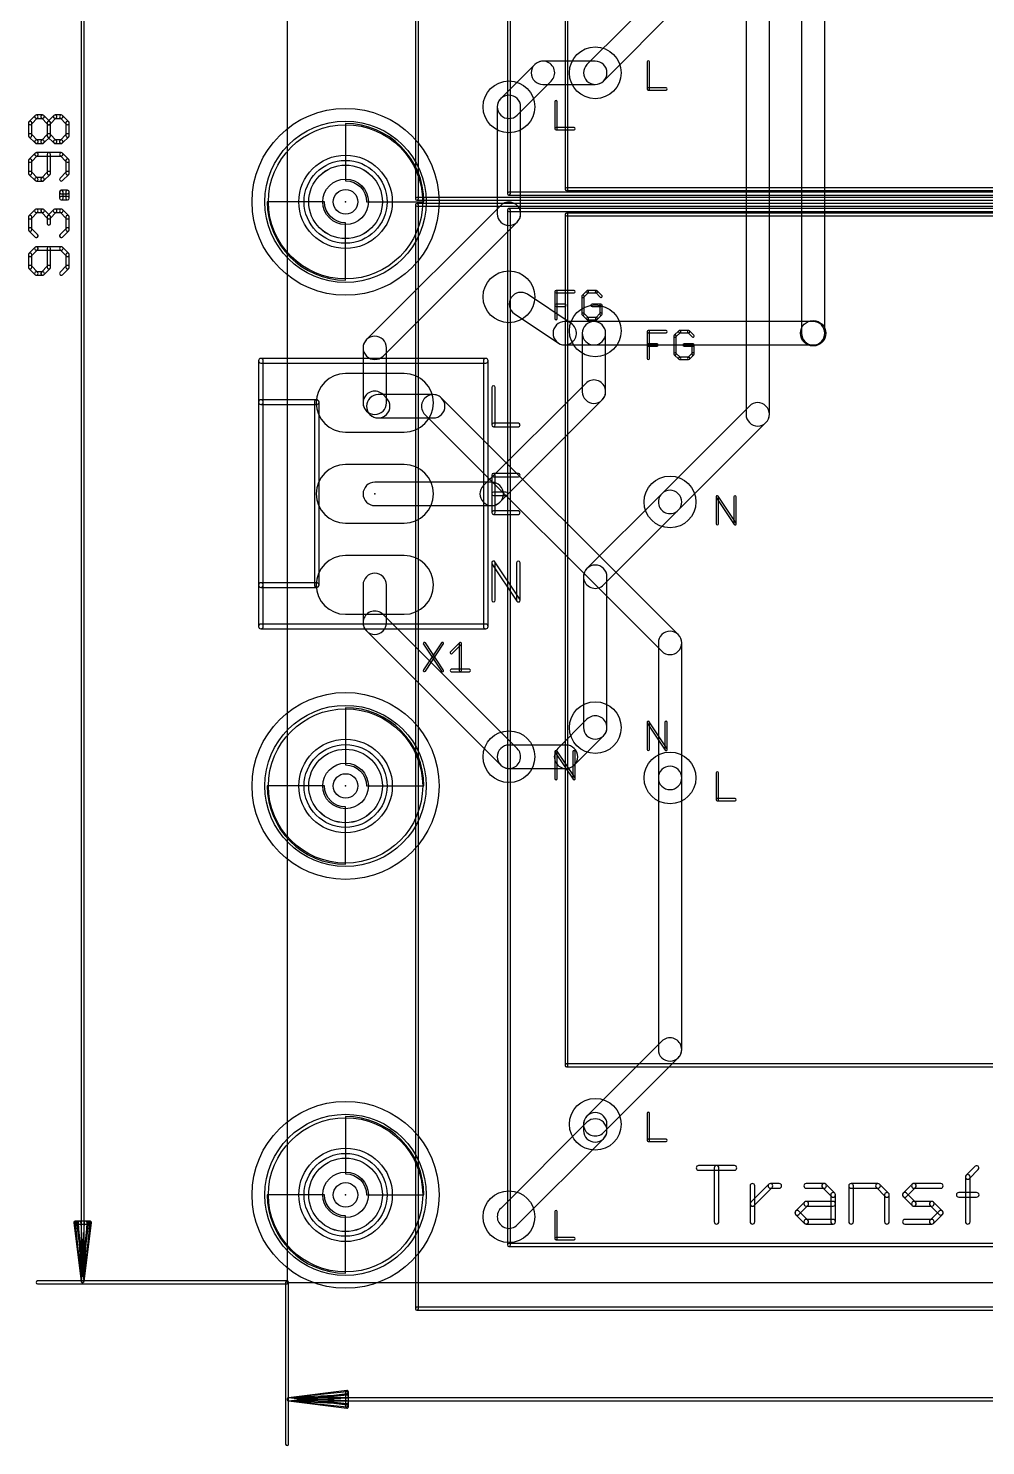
# Model space of a CAD drawing. Extents: x -11 to 85, y -7 to 98.
# Drawn here: x -11.2 to 30.4, y -7.1 to 54.5 of the extents above; entities that cross this region are included whole.
import ezdxf

# ---------------------------------------------------------------- set-up
doc = ezdxf.new("R2010")
doc.units = 0
for name, color, linetype in [('1', 14, 'CONTINUOUS'), ('16', 174, 'CONTINUOUS'), ('17', 94, 'CONTINUOUS'), ('18', 94, 'CONTINUOUS'), ('20', 178, 'CONTINUOUS'), ('21', 251, 'CONTINUOUS'), ('23', 178, 'CONTINUOUS'), ('25', 251, 'CONTINUOUS'), ('39', 14, 'CONTINUOUS'), ('40', 174, 'CONTINUOUS'), ('41', 14, 'CONTINUOUS'), ('42', 174, 'CONTINUOUS'), ('43', 94, 'CONTINUOUS'), ('47', 251, 'CONTINUOUS'), ('51', 251, 'CONTINUOUS')]:
    doc.layers.add(name, color=color, linetype=linetype)

# ---------------------------------------------------------------- blocks, each defined once
blk = doc.blocks.new('ROUNDP')
blk.add_circle((0, 0), 0.5)
blk = doc.blocks.new('LONGP100')
blk.add_lwpolyline([(-0.5, -0.5), (0.5, -0.5, 1), (0.5, 0.5), (-0.5, 0.5, 1)], format="xyb", close=True)
blk = doc.blocks.new('ROUNDV')
blk.add_circle((0, 0), 0.5)

msp = doc.modelspace()

# ---------------------------------------------------------------- linework, layer by layer
at = {"layer": '1'}
for points in [[(22.86, 41.783), (13.335, 41.783, 1), (13.335, 40.767), (22.86, 40.767, 1)], [(12.827, 41.275), (12.827, 38.735, 1), (13.843, 38.735), (13.843, 41.275, 1)], [(12.9758, 39.0942), (8.5308, 34.6492, 1), (9.2492, 33.9308), (13.6942, 38.3758, 1)], [(8.89, 34.798), (3.81, 34.798, 1), (3.81, 33.782), (8.89, 33.782, 1)], [(13.7492, 30.3308), (16.9992, 33.5808, 1), (16.2808, 34.2992), (13.0308, 31.0492, 1)], [(13.898, 24.13), (13.898, 30.69, 1), (12.882, 30.69), (12.882, 24.13, 1)]]:
    msp.add_lwpolyline(points, format="xyb", close=True, dxfattribs=at)
at = {"layer": '16'}
for points in [[(22.352, 77.47), (22.352, 41.275, 1), (23.368, 41.275), (23.368, 77.47, 1)], [(19.942, 68.23), (19.942, 37.75, 1), (20.958, 37.75), (20.958, 68.23, 1)], [(16.2808, 56.2092), (13.0308, 52.9592, 1), (13.7492, 52.2408), (16.9992, 55.4908, 1)], [(10.7608, 52.9592), (9.2808, 51.4792, 1), (9.9992, 50.7608), (11.4792, 52.2408, 1)], [(13.39, 53.108), (11.12, 53.108, 1), (11.12, 52.092), (13.39, 52.092, 1)], [(9.132, 51.12), (9.132, 46.47, 1), (10.148, 46.47), (10.148, 51.12, 1)], [(9.2808, 46.8292), (3.4508, 40.9992, 1), (4.1692, 40.2808), (9.9992, 46.1108, 1)], [(12.3468, 41.6977), (10.4418, 42.9677, 1), (9.8782, 42.1223), (11.7832, 40.8523, 1)], [(13.335, 41.783), (12.065, 41.783, 1), (12.065, 40.767), (13.335, 40.767, 1)], [(3.302, 40.64), (3.302, 38.25, 1), (4.318, 38.25), (4.318, 40.64, 1)], [(4.3192, 38.4592), (4.1692, 38.6092, 1), (3.4508, 37.8908), (3.6008, 37.7408, 1)], [(6.35, 38.608), (3.96, 38.608, 1), (3.96, 37.592), (6.35, 37.592, 1)], [(16.9992, 28.1692), (6.7092, 38.4592, 1), (5.9908, 37.7408), (16.2808, 27.4508, 1)], [(20.0908, 38.1092), (16.2808, 34.2992, 1), (16.9992, 33.5808), (20.8092, 37.3908, 1)], [(3.302, 30.33), (3.302, 28.69, 1), (4.318, 28.69), (4.318, 30.33, 1)], [(3.4508, 28.3308), (9.2808, 22.5008, 1), (9.9992, 23.2192), (4.1692, 29.0492, 1)], [(17.148, 21.94), (17.148, 27.81, 1), (16.132, 27.81), (16.132, 21.94, 1)], [(12.4792, 22.5008), (13.7492, 23.7708, 1), (13.0308, 24.4892), (11.7608, 23.2192, 1)], [(9.64, 22.352), (12.12, 22.352, 1), (12.12, 23.368), (9.64, 23.368, 1)], [(16.132, 21.94), (16.132, 10.13, 1), (17.148, 10.13), (17.148, 21.94, 1)], [(16.2808, 10.4892), (13.0308, 7.2392, 1), (13.7492, 6.5208), (16.9992, 9.7708, 1)], [(13.0308, 6.9692), (9.2808, 3.2192, 1), (9.9992, 2.5008), (13.7492, 6.2508, 1)], [(12.882, 6.88), (12.882, 6.61, 1), (13.898, 6.61), (13.898, 6.88, 1)]]:
    msp.add_lwpolyline(points, format="xyb", close=True, dxfattribs=at)
at = {"layer": '20'}
for p, q in [((0, 93.65), (0, 0)), ((0, 0), (82.53, 0))]:
    msp.add_line(p, q, dxfattribs=at)
for centre in [(2.54, 46.99), (2.54, 21.59), (2.54, 3.81)]:
    msp.add_circle(centre, 1.6, dxfattribs=at)
at = {"layer": '21'}
for points in [[(5.7035, 47.12), (5.7035, 95.12, 1), (5.5765, 95.12), (5.5765, 47.12, 1)], [(9.5765, 92.35), (9.5765, 47.35, 1), (9.7035, 47.35), (9.7035, 92.35, 1)], [(12.2035, 47.54), (12.2035, 84.54, 1), (12.0765, 84.54), (12.0765, 47.54, 1)], [(15.64, 53.0702), (15.64, 51.9008, 1), (15.7416, 51.9008), (15.7416, 53.0702, 1)], [(15.6908, 51.85), (16.4704, 51.85, 1), (16.4704, 51.9516), (15.6908, 51.9516, 1)], [(11.64, 51.3402), (11.64, 50.1708, 1), (11.7416, 50.1708), (11.7416, 51.3402, 1)], [(11.6908, 50.12), (12.4704, 50.12, 1), (12.4704, 50.2216), (11.6908, 50.2216, 1)], [(69.14, 47.6035), (12.14, 47.6035, 1), (12.14, 47.4765), (69.14, 47.4765, 1)], [(75.64, 47.1835), (5.64, 47.1835, 1), (5.64, 47.0565), (75.64, 47.0565, 1)], [(5.64, 46.7965), (75.64, 46.7965, 1), (75.64, 46.9235), (5.64, 46.9235, 1)], [(5.7035, -1.14), (5.7035, 46.86, 1), (5.5765, 46.86), (5.5765, -1.14, 1)], [(9.64, 47.2865), (71.64, 47.2865, 1), (71.64, 47.4135), (9.64, 47.4135, 1)], [(9.64, 46.5665), (71.64, 46.5665, 1), (71.64, 46.6935), (9.64, 46.6935, 1)], [(9.5765, 46.63), (9.5765, 1.63, 1), (9.7035, 1.63), (9.7035, 46.63, 1)], [(12.14, 46.3765), (69.14, 46.3765, 1), (69.14, 46.5035), (12.14, 46.5035, 1)], [(12.2035, 9.44), (12.2035, 46.44, 1), (12.0765, 46.44), (12.0765, 9.44, 1)], [(11.7416, 41.9108), (11.7416, 43.0802, 1), (11.64, 43.0802), (11.64, 41.9108, 1)], [(11.6908, 43.0294), (12.4704, 43.0294, 1), (12.4704, 43.131), (11.6908, 43.131, 1)], [(11.6908, 42.4447), (12.0806, 42.4447, 1), (12.0806, 42.5463), (11.6908, 42.5463, 1)], [(13.0192, 43.1161), (12.8243, 42.9212, 1), (12.8961, 42.8494), (13.091, 43.0443, 1)], [(12.8094, 42.8853), (12.8094, 42.1057, 1), (12.911, 42.1057), (12.911, 42.8853, 1)], [(13.4449, 43.131), (13.0551, 43.131, 1), (13.0551, 43.0294), (13.4449, 43.0294, 1)], [(13.6398, 42.5463), (13.25, 42.5463, 1), (13.25, 42.4447), (13.6398, 42.4447, 1)], [(13.6757, 42.9212), (13.4808, 43.1161, 1), (13.409, 43.0443), (13.6039, 42.8494, 1)], [(13.6906, 42.1057), (13.6906, 42.4955, 1), (13.589, 42.4955), (13.589, 42.1057, 1)], [(12.8243, 42.0698), (13.0192, 41.8749, 1), (13.091, 41.9467), (12.8961, 42.1416, 1)], [(13.0551, 41.86), (13.4449, 41.86, 1), (13.4449, 41.9616), (13.0551, 41.9616, 1)], [(13.4808, 41.8749), (13.6757, 42.0698, 1), (13.6039, 42.1416), (13.409, 41.9467, 1)], [(15.7416, 40.1808), (15.7416, 41.3502, 1), (15.64, 41.3502), (15.64, 40.1808, 1)], [(15.6908, 41.2994), (16.4704, 41.2994, 1), (16.4704, 41.401), (15.6908, 41.401, 1)], [(17.0192, 41.3861), (16.8243, 41.1912, 1), (16.8961, 41.1194), (17.091, 41.3143, 1)], [(17.4449, 41.401), (17.0551, 41.401, 1), (17.0551, 41.2994), (17.4449, 41.2994, 1)], [(17.6757, 41.1912), (17.4808, 41.3861, 1), (17.409, 41.3143), (17.6039, 41.1194, 1)], [(15.6908, 40.7147), (16.0806, 40.7147, 1), (16.0806, 40.8163), (15.6908, 40.8163, 1)], [(16.8094, 41.1553), (16.8094, 40.3757, 1), (16.911, 40.3757), (16.911, 41.1553, 1)], [(17.6398, 40.8163), (17.25, 40.8163, 1), (17.25, 40.7147), (17.6398, 40.7147, 1)], [(17.6906, 40.3757), (17.6906, 40.7655, 1), (17.589, 40.7655), (17.589, 40.3757, 1)], [(-1.2416, 40.08), (-1.2416, 38.28, 1), (-1.0384, 38.28), (-1.0384, 40.08, 1)], [(8.635, 40.1816), (-1.14, 40.1816, 1), (-1.14, 39.9784), (8.635, 39.9784, 1)], [(8.7366, 28.525), (8.7366, 40.08, 1), (8.5334, 40.08), (8.5334, 28.525, 1)], [(16.8243, 40.3398), (17.0192, 40.1449, 1), (17.091, 40.2167), (16.8961, 40.4116, 1)], [(17.0551, 40.13), (17.4449, 40.13, 1), (17.4449, 40.2316), (17.0551, 40.2316, 1)], [(17.4808, 40.1449), (17.6757, 40.3398, 1), (17.6039, 40.4116), (17.409, 40.2167, 1)], [(8.89, 38.9142), (8.89, 37.2872, 1), (9.0424, 37.2872), (9.0424, 38.9142, 1)], [(-1.2416, 38.28), (-1.2416, 30.325, 1), (-1.0384, 30.325), (-1.0384, 38.28, 1)], [(1.285, 38.3816), (-1.14, 38.3816, 1), (-1.14, 38.1784), (1.285, 38.1784, 1)], [(1.3866, 30.325), (1.3866, 38.28, 1), (1.1834, 38.28), (1.1834, 30.325, 1)], [(8.9662, 37.211), (10.0509, 37.211, 1), (10.0509, 37.3634), (8.9662, 37.3634, 1)], [(10.0509, 35.1804), (8.9662, 35.1804, 1), (8.9662, 35.028), (10.0509, 35.028, 1)], [(8.89, 35.1042), (8.89, 33.4772, 1), (9.0424, 33.4772), (9.0424, 35.1042, 1)], [(8.9662, 34.2145), (9.5085, 34.2145, 1), (9.5085, 34.3669), (8.9662, 34.3669, 1)], [(18.7416, 32.9908), (18.7416, 34.1602, 1), (18.64, 34.1602), (18.64, 32.9908, 1)], [(18.6485, 34.132), (19.4281, 32.9626, 1), (19.5127, 33.019), (18.7331, 34.1884, 1)], [(19.5212, 32.9908), (19.5212, 34.1602, 1), (19.4196, 34.1602), (19.4196, 32.9908, 1)], [(8.9662, 33.401), (10.0509, 33.401, 1), (10.0509, 33.5534), (8.9662, 33.5534, 1)], [(9.0424, 29.6672), (9.0424, 31.2942, 1), (8.89, 31.2942), (8.89, 29.6672, 1)], [(8.9028, 31.2519), (9.9875, 29.6249, 1), (10.1143, 29.7095), (9.0296, 31.3365, 1)], [(10.1271, 29.6672), (10.1271, 31.2942, 1), (9.9747, 31.2942), (9.9747, 29.6672, 1)], [(-1.2416, 30.325), (-1.2416, 28.525, 1), (-1.0384, 28.525), (-1.0384, 30.325, 1)], [(1.285, 30.4266), (-1.14, 30.4266, 1), (-1.14, 30.2234), (1.285, 30.2234, 1)], [(-1.14, 28.4234), (8.635, 28.4234, 1), (8.635, 28.6266), (-1.14, 28.6266, 1)], [(15.7416, 23.1808), (15.7416, 24.3502, 1), (15.64, 24.3502), (15.64, 23.1808, 1)], [(15.6485, 24.322), (16.4281, 23.1526, 1), (16.5127, 23.209), (15.7331, 24.3784, 1)], [(16.5212, 23.1808), (16.5212, 24.3502, 1), (16.4196, 24.3502), (16.4196, 23.1808, 1)], [(11.7416, 21.9108), (11.7416, 23.0802, 1), (11.64, 23.0802), (11.64, 21.9108, 1)], [(11.6485, 23.052), (12.4281, 21.8826, 1), (12.5127, 21.939), (11.7331, 23.1084, 1)], [(12.5212, 21.9108), (12.5212, 23.0802, 1), (12.4196, 23.0802), (12.4196, 21.9108, 1)], [(18.64, 22.1602), (18.64, 20.9908, 1), (18.7416, 20.9908), (18.7416, 22.1602, 1)], [(18.6908, 20.94), (19.4704, 20.94, 1), (19.4704, 21.0416), (18.6908, 21.0416, 1)], [(69.14, 9.5035), (12.14, 9.5035, 1), (12.14, 9.3765), (69.14, 9.3765, 1)], [(15.64, 7.3502), (15.64, 6.1808, 1), (15.7416, 6.1808), (15.7416, 7.3502, 1)], [(15.6908, 6.13), (16.4704, 6.13, 1), (16.4704, 6.2316), (15.6908, 6.2316, 1)], [(17.8816, 4.8788), (19.4408, 4.8788, 1), (19.4408, 5.082), (17.8816, 5.082, 1)], [(18.7628, 2.6416), (18.7628, 4.9804, 1), (18.5596, 4.9804), (18.5596, 2.6416, 1)], [(29.6474, 4.5188), (30.0372, 4.9086, 1), (29.8935, 5.0522), (29.5037, 4.6624, 1)], [(29.6772, 2.6416), (29.6772, 4.5906, 1), (29.474, 4.5906), (29.474, 2.6416, 1)], [(20.322, 2.6416), (20.322, 4.2008, 1), (20.1188, 4.2008), (20.1188, 2.6416, 1)], [(20.2922, 3.3494), (21.0718, 4.129, 1), (20.9282, 4.2726), (20.1486, 3.493, 1)], [(21, 4.0992), (21.3898, 4.0992, 1), (21.3898, 4.3024), (21, 4.3024, 1)], [(22.5592, 4.0992), (23.3388, 4.0992, 1), (23.3388, 4.3024), (22.5592, 4.3024, 1)], [(23.2669, 4.129), (23.6567, 3.7392, 1), (23.8004, 3.8828), (23.4106, 4.2726, 1)], [(23.627, 3.811), (23.627, 2.6416, 1), (23.8302, 2.6416), (23.8302, 3.811, 1)], [(24.6098, 2.6416), (24.6098, 4.2008, 1), (24.4066, 4.2008), (24.4066, 2.6416, 1)], [(24.5082, 4.0992), (25.6776, 4.0992, 1), (25.6776, 4.3024), (24.5082, 4.3024, 1)], [(25.6057, 4.129), (25.9955, 3.7392, 1), (26.1392, 3.8828), (25.7494, 4.2726, 1)], [(25.9658, 3.811), (25.9658, 2.6416, 1), (26.169, 2.6416), (26.169, 3.811, 1)], [(26.9188, 3.7392), (27.3086, 4.129, 1), (27.1649, 4.2726), (26.7751, 3.8828, 1)], [(27.3086, 3.493), (26.9188, 3.8828, 1), (26.7751, 3.7392), (27.1649, 3.3494, 1)], [(27.2368, 4.0992), (28.4062, 4.0992, 1), (28.4062, 4.3024), (27.2368, 4.3024, 1)], [(29.1858, 3.7094), (29.9654, 3.7094, 1), (29.9654, 3.9126), (29.1858, 3.9126, 1)], [(11.64, 3.0802), (11.64, 1.9108, 1), (11.7416, 1.9108), (11.7416, 3.0802, 1)], [(22.2412, 2.9596), (22.631, 3.3494, 1), (22.4873, 3.493), (22.0976, 3.1032, 1)], [(22.631, 2.7134), (22.2412, 3.1032, 1), (22.0976, 2.9596), (22.4873, 2.5698, 1)], [(22.5592, 3.3196), (23.7286, 3.3196, 1), (23.7286, 3.5228), (22.5592, 3.5228, 1)], [(28.0164, 3.5228), (27.2368, 3.5228, 1), (27.2368, 3.3196), (28.0164, 3.3196, 1)], [(28.478, 3.1032), (28.0882, 3.493, 1), (27.9445, 3.3494), (28.3343, 2.9596, 1)], [(28.0882, 2.5698), (28.478, 2.9596, 1), (28.3343, 3.1032), (27.9445, 2.7134, 1)], [(23.7286, 2.7432), (22.5592, 2.7432, 1), (22.5592, 2.54), (23.7286, 2.54, 1)], [(26.847, 2.54), (28.0164, 2.54, 1), (28.0164, 2.7432), (26.847, 2.7432, 1)], [(11.6908, 1.86), (12.4704, 1.86, 1), (12.4704, 1.9616), (11.6908, 1.9616, 1)], [(9.64, 1.5665), (71.64, 1.5665, 1), (71.64, 1.6935), (9.64, 1.6935, 1)], [(75.64, -1.0765), (5.64, -1.0765, 1), (5.64, -1.2035), (75.64, -1.2035, 1)]]:
    msp.add_lwpolyline(points, format="xyb", close=True, dxfattribs=at)
for centre, radius in [((2.54, 46.99), 3.5052), ((2.54, 46.99), 3.3528), ((2.54, 46.99), 1.8016), ((2.54, 46.99), 1.5984), ((2.54, 21.59), 3.5052), ((2.54, 21.59), 3.3528), ((2.54, 21.59), 1.8016), ((2.54, 21.59), 1.5984), ((2.54, 3.81), 3.5052), ((2.54, 3.81), 3.3528), ((2.54, 3.81), 1.8016), ((2.54, 3.81), 1.5984)]:
    msp.add_circle(centre, radius, dxfattribs=at)
at = {"layer": '23'}
for p in [(2.54, 46.99), (3.81, 34.29), (2.54, 21.59), (2.54, 3.81)]:
    msp.add_point(p, dxfattribs=at)
at = {"layer": '25'}
for points in [[(5.9247, 27.752), (6.7043, 26.5826, 1), (6.7889, 26.639), (6.0093, 27.8084, 1)], [(6.7043, 27.8084), (5.9247, 26.639, 1), (6.0093, 26.5826), (6.7889, 27.752, 1)], [(7.1723, 27.3545), (7.5621, 27.7443, 1), (7.4903, 27.8161), (7.1005, 27.4263, 1)], [(7.4754, 27.7802), (7.4754, 26.6108, 1), (7.577, 26.6108), (7.577, 27.7802, 1)], [(7.1364, 26.56), (7.916, 26.56, 1), (7.916, 26.6616), (7.1364, 26.6616, 1)]]:
    msp.add_lwpolyline(points, format="xyb", close=True, dxfattribs=at)
at = {"layer": '39'}
for centre, radius in [((2.54, 46.99), 4.064), ((2.54, 46.99), 2.032), ((2.54, 21.59), 4.064), ((2.54, 21.59), 2.032), ((2.54, 3.81), 4.064), ((2.54, 3.81), 2.032)]:
    msp.add_circle(centre, radius, dxfattribs=at)
at = {"layer": '40'}
for centre, radius in [((2.54, 46.99), 4.064), ((2.54, 46.99), 2.032), ((2.54, 21.59), 4.064), ((2.54, 21.59), 2.032), ((2.54, 3.81), 4.064), ((2.54, 3.81), 2.032)]:
    msp.add_circle(centre, radius, dxfattribs=at)
at = {"layer": '41'}
for centre, radius in [((2.54, 46.99), 4.064), ((2.54, 46.99), 2.032), ((2.54, 21.59), 4.064), ((2.54, 21.59), 2.032), ((2.54, 3.81), 4.064), ((2.54, 3.81), 2.032)]:
    msp.add_circle(centre, radius, dxfattribs=at)
at = {"layer": '42'}
for centre, radius in [((2.54, 46.99), 4.064), ((2.54, 46.99), 2.032), ((2.54, 21.59), 4.064), ((2.54, 21.59), 2.032), ((2.54, 3.81), 4.064), ((2.54, 3.81), 2.032)]:
    msp.add_circle(centre, radius, dxfattribs=at)
at = {"layer": '43'}
for centre, radius in [((2.54, 46.99), 4.064), ((2.54, 46.99), 2.032), ((2.54, 21.59), 4.064), ((2.54, 21.59), 2.032), ((2.54, 3.81), 4.064), ((2.54, 3.81), 2.032)]:
    msp.add_circle(centre, radius, dxfattribs=at)
at = {"layer": '47'}
for points in [[(-8.825, 0.065), (-8.825, 93.915, 1), (-8.955, 93.915), (-8.955, 0.065, 1)], [(-11.1138, 50.3649), (-10.8426, 50.636, 1), (-10.9504, 50.7438), (-11.2216, 50.4726, 1)], [(-10.8965, 50.6137), (-10.6254, 50.6137, 1), (-10.6254, 50.7661), (-10.8965, 50.7661, 1)], [(-10.6792, 50.636), (-10.4081, 50.3649, 1), (-10.3003, 50.4726), (-10.5715, 50.7438, 1)], [(-10.3003, 50.3649), (-10.0291, 50.636, 1), (-10.1369, 50.7438), (-10.4081, 50.4726, 1)], [(-10.083, 50.6137), (-9.8119, 50.6137, 1), (-9.8119, 50.7661), (-10.083, 50.7661, 1)], [(-9.8657, 50.636), (-9.5946, 50.3649, 1), (-9.4868, 50.4726), (-9.758, 50.7438, 1)], [(-11.0915, 49.8764), (-11.0915, 50.4187, 1), (-11.2439, 50.4187), (-11.2439, 49.8764, 1)], [(-10.8426, 49.6591), (-11.1138, 49.9303, 1), (-11.2216, 49.8225), (-10.9504, 49.5514, 1)], [(-10.4081, 49.9303), (-10.6792, 49.6591, 1), (-10.5715, 49.5514), (-10.3003, 49.8225, 1)], [(-10.278, 49.8764), (-10.278, 50.4187, 1), (-10.4304, 50.4187), (-10.4304, 49.8764, 1)], [(-10.0291, 49.6591), (-10.3003, 49.9303, 1), (-10.4081, 49.8225), (-10.1369, 49.5514, 1)], [(-9.5946, 49.9303), (-9.8657, 49.6591, 1), (-9.758, 49.5514), (-9.4868, 49.8225, 1)], [(-9.6169, 50.4187), (-9.6169, 49.8764, 1), (-9.4645, 49.8764), (-9.4645, 50.4187, 1)], [(-10.6254, 49.6814), (-10.8965, 49.6814, 1), (-10.8965, 49.529), (-10.6254, 49.529, 1)], [(-9.8119, 49.6814), (-10.083, 49.6814, 1), (-10.083, 49.529), (-9.8119, 49.529, 1)], [(-10.9504, 49.1066), (-11.2216, 48.8355, 1), (-11.1138, 48.7277), (-10.8426, 48.9989, 1)], [(-11.2439, 48.7816), (-11.2439, 48.2393, 1), (-11.0915, 48.2393), (-11.0915, 48.7816, 1)], [(-9.8119, 49.129), (-10.8965, 49.129, 1), (-10.8965, 48.9766), (-9.8119, 48.9766, 1)], [(-10.278, 48.2393), (-10.278, 49.0528, 1), (-10.4304, 49.0528), (-10.4304, 48.2393, 1)], [(-9.4868, 48.8355), (-9.758, 49.1066, 1), (-9.8657, 48.9989), (-9.5946, 48.7277, 1)], [(-9.4645, 48.2393), (-9.4645, 48.7816, 1), (-9.6169, 48.7816), (-9.6169, 48.2393, 1)], [(-11.2216, 48.1854), (-10.9504, 47.9142, 1), (-10.8426, 48.022), (-11.1138, 48.2931, 1)], [(-10.5715, 47.9142), (-10.3003, 48.1854, 1), (-10.4081, 48.2931), (-10.6792, 48.022, 1)], [(-9.758, 47.9142), (-9.4868, 48.1854, 1), (-9.5946, 48.2931), (-9.8657, 48.022, 1)], [(-10.8965, 47.8919), (-10.6254, 47.8919, 1), (-10.6254, 48.0443), (-10.8965, 48.0443, 1)], [(-9.7357, 47.1495), (-9.7357, 47.4207, 1), (-9.8881, 47.4207), (-9.8881, 47.1495, 1)], [(-9.8119, 47.3445), (-9.5407, 47.3445, 1), (-9.5407, 47.4969), (-9.8119, 47.4969, 1)], [(-9.6169, 47.4207), (-9.6169, 47.1495, 1), (-9.4645, 47.1495), (-9.4645, 47.4207, 1)], [(-9.5407, 47.2257), (-9.8119, 47.2257, 1), (-9.8119, 47.0733), (-9.5407, 47.0733, 1)], [(-11.1138, 46.272), (-10.8426, 46.5431, 1), (-10.9504, 46.6509), (-11.2216, 46.3797, 1)], [(-11.0915, 45.7835), (-11.0915, 46.3259, 1), (-11.2439, 46.3259), (-11.2439, 45.7835, 1)], [(-10.8965, 46.5208), (-10.6254, 46.5208, 1), (-10.6254, 46.6732), (-10.8965, 46.6732, 1)], [(-10.6792, 46.5431), (-10.4081, 46.272, 1), (-10.3003, 46.3797), (-10.5715, 46.6509, 1)], [(-10.3003, 46.272), (-10.0291, 46.5431, 1), (-10.1369, 46.6509), (-10.4081, 46.3797, 1)], [(-10.4304, 46.3259), (-10.4304, 46.0547, 1), (-10.278, 46.0547), (-10.278, 46.3259, 1)], [(-10.083, 46.5208), (-9.8119, 46.5208, 1), (-9.8119, 46.6732), (-10.083, 46.6732, 1)], [(-9.8657, 46.5431), (-9.5946, 46.272, 1), (-9.4868, 46.3797), (-9.758, 46.6509, 1)], [(-9.6169, 46.3259), (-9.6169, 45.7835, 1), (-9.4645, 45.7835), (-9.4645, 46.3259, 1)], [(-10.8426, 45.5662), (-11.1138, 45.8374, 1), (-11.2216, 45.7296), (-10.9504, 45.4585, 1)], [(-9.5946, 45.8374), (-9.8657, 45.5662, 1), (-9.758, 45.4585), (-9.4868, 45.7296, 1)], [(-10.9504, 45.0137), (-11.2216, 44.7426, 1), (-11.1138, 44.6348), (-10.8426, 44.906, 1)], [(-9.8119, 45.0361), (-10.8965, 45.0361, 1), (-10.8965, 44.8837), (-9.8119, 44.8837, 1)], [(-10.278, 44.1464), (-10.278, 44.9599, 1), (-10.4304, 44.9599), (-10.4304, 44.1464, 1)], [(-9.4868, 44.7426), (-9.758, 45.0137, 1), (-9.8657, 44.906), (-9.5946, 44.6348, 1)], [(-11.2439, 44.6887), (-11.2439, 44.1464, 1), (-11.0915, 44.1464), (-11.0915, 44.6887, 1)], [(-9.4645, 44.1464), (-9.4645, 44.6887, 1), (-9.6169, 44.6887), (-9.6169, 44.1464, 1)], [(-11.2216, 44.0925), (-10.9504, 43.8213, 1), (-10.8426, 43.9291), (-11.1138, 44.2002, 1)], [(-10.8965, 43.799), (-10.6254, 43.799, 1), (-10.6254, 43.9514), (-10.8965, 43.9514, 1)], [(-10.5715, 43.8213), (-10.3003, 44.0925, 1), (-10.4081, 44.2002), (-10.6792, 43.9291, 1)], [(-9.758, 43.8213), (-9.4868, 44.0925, 1), (-9.5946, 44.2002), (-9.8657, 43.9291, 1)], [(-8.8255, 0.0731), (-9.1447, 2.6081, 1), (-9.2737, 2.5919), (-8.9545, 0.0569, 1)], [(-9.2092, 2.535), (-8.5708, 2.535, 1), (-8.5708, 2.665), (-9.2092, 2.665, 1)], [(-8.8253, 0.0716), (-9.0853, 2.6066, 1), (-9.2147, 2.5934), (-8.9547, 0.0584, 1)], [(-8.8251, 0.0683), (-8.9551, 2.6033, 1), (-9.0849, 2.5967), (-8.9549, 0.0617, 1)], [(-8.6353, 2.6081), (-8.9545, 0.0731, 1), (-8.8255, 0.0569), (-8.5063, 2.5919, 1)], [(-8.8249, 2.6033), (-8.9549, 0.0683, 1), (-8.8251, 0.0617), (-8.6951, 2.5967, 1)], [(-8.6947, 2.6066), (-8.9547, 0.0716, 1), (-8.8253, 0.0584), (-8.5653, 2.5934, 1)], [(0, 0.065), (-10.84, 0.065, 1), (-10.84, -0.065), (0, -0.065, 1)], [(-0.065, 0), (-0.065, -7.03, 1), (0.065, -7.03), (0.065, 0, 1)], [(0.0731, -5.1445), (2.6081, -4.8253, 1), (2.5919, -4.6963), (0.0569, -5.0155, 1)], [(0.0716, -5.1447), (2.6066, -4.8847, 1), (2.5934, -4.7553), (0.0584, -5.0153, 1)], [(0.0683, -5.1449), (2.6033, -5.0149, 1), (2.5967, -4.8851), (0.0617, -5.0151, 1)], [(2.535, -4.7608), (2.535, -5.3992, 1), (2.665, -5.3992), (2.665, -4.7608, 1)], [(0.065, -5.145), (82.485, -5.145, 1), (82.485, -5.015), (0.065, -5.015, 1)], [(2.6081, -5.3347), (0.0731, -5.0155, 1), (0.0569, -5.1445), (2.5919, -5.4637, 1)], [(2.6033, -5.1451), (0.0683, -5.0151, 1), (0.0617, -5.1449), (2.5967, -5.2749, 1)], [(2.6066, -5.2753), (0.0716, -5.0153, 1), (0.0584, -5.1447), (2.5934, -5.4047, 1)]]:
    msp.add_lwpolyline(points, format="xyb", close=True, dxfattribs=at)
at = {"layer": '51'}
for points in [[(3.4544, 46.99), (5.9436, 46.99, 0.4142), (2.54, 50.3936), (2.54, 47.9044, -0.4142)], [(1.6256, 46.99), (-0.8636, 46.99, 0.4142), (2.54, 43.5864), (2.54, 46.0756, -0.4142)], [(3.4544, 21.59), (5.9436, 21.59, 0.4142), (2.54, 24.9936), (2.54, 22.5044, -0.4142)], [(1.6256, 21.59), (-0.8636, 21.59, 0.4142), (2.54, 18.1864), (2.54, 20.6756, -0.4142)], [(3.4544, 3.81), (5.9436, 3.81, 0.4142), (2.54, 7.2136), (2.54, 4.7244, -0.4142)], [(1.6256, 3.81), (-0.8636, 3.81, 0.4142), (2.54, 0.4064), (2.54, 2.8956, -0.4142)]]:
    msp.add_lwpolyline(points, format="xyb", close=True, dxfattribs=at)
for centre, radius in [((2.54, 46.99), 0.9906), ((2.54, 46.99), 0.5334), ((2.54, 21.59), 0.9906), ((2.54, 21.59), 0.5334), ((2.54, 3.81), 0.9906), ((2.54, 3.81), 0.5334)]:
    msp.add_circle(centre, radius, dxfattribs=at)

# ---------------------------------------------------------------- block references
at = {"layer": '17', "xscale": 2.25, "yscale": 2.25}
for p in [(13.39, 52.6), (13.39, 52.6), (9.64, 51.12), (9.64, 51.12), (9.64, 42.86), (9.64, 42.86), (13.39, 41.38), (13.39, 41.38), (16.64, 33.94), (16.64, 33.94), (13.39, 24.13), (13.39, 24.13), (9.64, 22.86), (9.64, 22.86), (16.64, 21.94), (16.64, 21.94), (13.39, 6.88), (13.39, 6.88), (9.64, 2.86), (9.64, 2.86)]:
    msp.add_blockref('ROUNDP', p, dxfattribs=at)
at = {"layer": '17', "xscale": 2.55, "yscale": 2.55, "rotation": 180}
for p in [(3.81, 38.25), (3.81, 38.25), (3.81, 34.29), (3.81, 34.29), (3.81, 30.33), (3.81, 30.33)]:
    msp.add_blockref('LONGP100', p, dxfattribs=at)
at = {"layer": '18', "xscale": 1.1064, "yscale": 1.1064}
msp.add_blockref('ROUNDV', (22.86, 41.275), dxfattribs=at)
msp.add_blockref('ROUNDV', (22.86, 41.275), dxfattribs=at)

doc.saveas('drawing.dxf')
